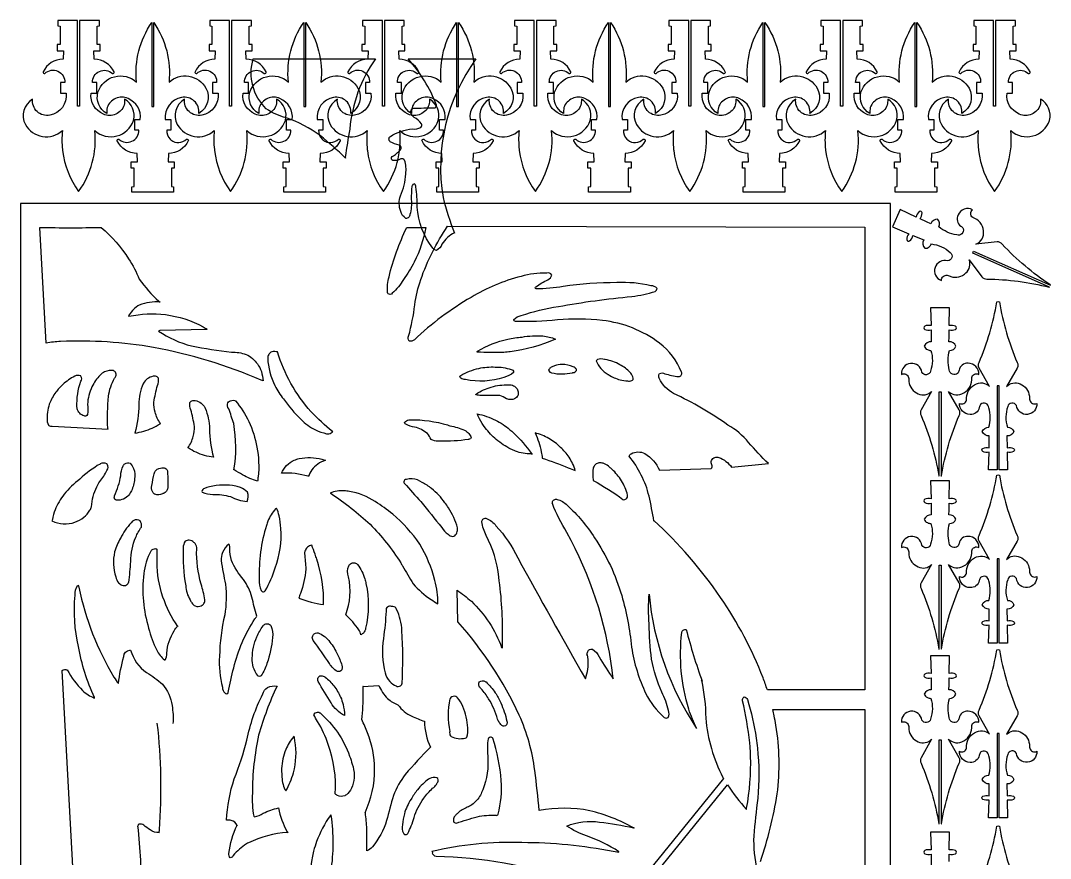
# Model space of a CAD drawing. Header units: millimetres. Extents: x -500 to 494, y -1000 to 962.
# Drawn here: x -500 to 494, y 153 to 962 of the extents above; entities that cross this region are included whole.
import ezdxf

# ---------------------------------------------------------------- set-up
doc = ezdxf.new("R2010")
doc.units = ezdxf.units.MM
doc.layers.add('Image', color=70, linetype='Continuous')

msp = doc.modelspace()

# ---------------------------------------------------------------- linework, layer by layer
at = {"layer": 'Image'}
for points in [[(-459.47, 836.12, 0.125752), (-443.98, 796.5, 0.183089), (-428.28, 855.31, 0.543378), (-391, 865.21, 0.342025), (-399.58, 885.64, -0.070962), (-400.03, 879.92, -0.442806), (-420.09, 871.26, -0.342044), (-431.9, 891.46), (-426.55, 891.46), (-426.55, 901.66), (-430.54, 901.66, -0.668348), (-411.37, 910.5, 0.693962), (-409.69, 912.08, 0.285476), (-428.92, 924.23), (-429.26, 932.26), (-423.21, 932.26), (-423.21, 938.37), (-426.02, 938.37), (-426.02, 955.98), (-423.86, 956.46), (-423.86, 961.5), (-443, 961.5), (-443, 879.02), (-445, 879.02), (-445, 961.5), (-464.1, 961.5), (-464.1, 956.46), (-461.94, 955.98), (-461.94, 938.37), (-464.75, 938.37), (-464.75, 932.26), (-458.7, 932.26), (-459.04, 924.23, 0.285657), (-478.27, 912.08, 0.693962), (-476.58, 910.5, -0.690194), (-457.42, 901.66), (-461.4, 901.66), (-461.4, 891.46), (-456.05, 891.46, -0.402273), (-471.83, 870.21, -0.514022), (-488.37, 885.64, 0.411255), (-495.37, 861.11, 0.476881), (-459.68, 855.31, 0.053172), (-459.59, 837.09)], [(-354.83, 846.31, 0.382105), (-339.79, 847, -0.693962), (-338.1, 845.42, -0.285657), (-357.34, 833.28), (-357.68, 825.25), (-351.63, 825.25), (-351.63, 819.13), (-354.44, 819.13), (-354.44, 801.52), (-352.28, 801.05), (-352.28, 796), (-392.52, 796), (-392.52, 801.05), (-390.36, 801.52), (-390.36, 819.13), (-393.17, 819.13), (-393.17, 825.25), (-387.11, 825.25), (-387.45, 833.28, -0.285476), (-406.69, 845.42, -0.693962), (-405, 847, 0.668348), (-385.84, 855.85), (-389.82, 855.85), (-389.82, 866.04), (-384.47, 866.04, 0.342044), (-396.29, 886.25, 0.442806), (-416.34, 877.59, 0.070962), (-416.79, 871.86, -0.342025), (-425.37, 892.29, -0.543378), (-388.1, 902.2, -0.177955), (-373.38, 959.61), (-373.38, 878.49), (-371.37, 878.49), (-371.37, 959.54, -0.17769), (-356.7, 902.2, -0.476881), (-321, 896.39, -0.411255), (-328, 871.86, 0.514022), (-344.55, 887.3, 0.402273), (-360.32, 866.04), (-354.97, 866.04), (-354.97, 855.85), (-358.95, 855.85, 0.217338), (-355.67, 847.07)], [(-312.78, 836.12, 0.125752), (-297.28, 796.5, 0.183089), (-281.58, 855.31, 0.543378), (-244.31, 865.21, 0.342025), (-252.89, 885.64, -0.070962), (-253.34, 879.92, -0.442806), (-273.39, 871.26, -0.342044), (-285.21, 891.46), (-279.86, 891.46), (-279.86, 901.66), (-283.84, 901.66, -0.668348), (-264.68, 910.5, 0.693962), (-262.99, 912.08, 0.285476), (-282.23, 924.23), (-282.57, 932.26), (-276.51, 932.26), (-276.51, 938.37), (-279.32, 938.37), (-279.32, 955.98), (-277.16, 956.46), (-277.16, 961.5), (-296.3, 961.5), (-296.3, 879.02), (-298.31, 879.02), (-298.31, 961.5), (-317.4, 961.5), (-317.4, 956.46), (-315.24, 955.98), (-315.24, 938.37), (-318.05, 938.37), (-318.05, 932.26), (-312, 932.26), (-312.34, 924.23, 0.285657), (-331.57, 912.08, 0.693962), (-329.89, 910.5, -0.690194), (-310.73, 901.66), (-314.71, 901.66), (-314.71, 891.46), (-309.36, 891.46, -0.402273), (-325.13, 870.21, -0.514022), (-341.68, 885.64, 0.411255), (-348.68, 861.11, 0.476881), (-312.98, 855.31, 0.053172), (-312.89, 837.09)], [(-208.13, 846.31, 0.382105), (-193.1, 847, -0.693962), (-191.41, 845.42, -0.285657), (-210.64, 833.28), (-210.98, 825.25), (-204.93, 825.25), (-204.93, 819.13), (-207.74, 819.13), (-207.74, 801.52), (-205.58, 801.05), (-205.58, 796), (-245.82, 796), (-245.82, 801.05), (-243.66, 801.52), (-243.66, 819.13), (-246.47, 819.13), (-246.47, 825.25), (-240.42, 825.25), (-240.76, 833.28, -0.285476), (-259.99, 845.42, -0.693962), (-258.31, 847, 0.668348), (-239.14, 855.85), (-243.13, 855.85), (-243.13, 866.04), (-237.78, 866.04, 0.342044), (-249.59, 886.25, 0.442806), (-269.65, 877.59, 0.070962), (-270.1, 871.86, -0.342025), (-278.68, 892.29, -0.543378), (-241.4, 902.2, -0.177955), (-226.68, 959.61), (-226.68, 878.49), (-224.67, 878.49), (-224.67, 959.54, -0.17769), (-210, 902.2, -0.476881), (-174.31, 896.39, -0.411255), (-181.31, 871.86, 0.514022), (-197.85, 887.3, 0.402273), (-213.63, 866.04), (-208.28, 866.04), (-208.28, 855.85), (-212.26, 855.85, 0.217338), (-208.98, 847.07)], [(-165.19, 836.12, 0.125752), (-149.69, 796.5, 0.183089), (-133.99, 855.31, 0.543378), (-96.71, 865.21, 0.342025), (-105.3, 885.64, -0.070962), (-105.75, 879.92, -0.442806), (-125.8, 871.26, -0.342044), (-137.61, 891.46), (-132.27, 891.46), (-132.27, 901.66), (-136.25, 901.66, -0.668348), (-117.09, 910.5, 0.693962), (-115.4, 912.08, 0.285476), (-134.63, 924.23), (-134.97, 932.26), (-128.92, 932.26), (-128.92, 938.37), (-131.73, 938.37), (-131.73, 955.98), (-129.57, 956.46), (-129.57, 961.5), (-148.71, 961.5), (-148.71, 879.02), (-150.72, 879.02), (-150.72, 961.5), (-169.81, 961.5), (-169.81, 956.46), (-167.65, 955.98), (-167.65, 938.37), (-170.46, 938.37), (-170.46, 932.26), (-164.41, 932.26), (-164.75, 924.23, 0.285657), (-183.98, 912.08, 0.693962), (-182.29, 910.5, -0.690194), (-163.13, 901.66), (-167.12, 901.66), (-167.12, 891.46), (-161.77, 891.46, -0.402273), (-177.54, 870.21, -0.514022), (-194.09, 885.64, 0.411255), (-201.09, 861.11, 0.476881), (-165.39, 855.31, 0.053172), (-165.3, 837.09)], [(-60.54, 846.31, 0.382105), (-45.5, 847, -0.693962), (-43.82, 845.42, -0.285657), (-63.05, 833.28), (-63.39, 825.25), (-57.34, 825.25), (-57.34, 819.13), (-60.15, 819.13), (-60.15, 801.52), (-57.99, 801.05), (-57.99, 796), (-98.23, 796), (-98.23, 801.05), (-96.07, 801.52), (-96.07, 819.13), (-98.88, 819.13), (-98.88, 825.25), (-92.83, 825.25), (-93.17, 833.28, -0.285476), (-112.4, 845.42, -0.693962), (-110.71, 847, 0.668348), (-91.55, 855.85), (-95.53, 855.85), (-95.53, 866.04), (-90.18, 866.04, 0.342044), (-102, 886.25, 0.442806), (-122.05, 877.59, 0.070962), (-122.5, 871.86, -0.342025), (-131.09, 892.29, -0.543378), (-93.81, 902.2, -0.177955), (-79.09, 959.61), (-79.09, 878.49), (-77.08, 878.49), (-77.08, 959.54, -0.17769), (-62.41, 902.2, -0.476881), (-26.71, 896.39, -0.411255), (-33.71, 871.86, 0.514022), (-50.26, 887.3, 0.402273), (-66.03, 866.04), (-60.68, 866.04), (-60.68, 855.85), (-64.67, 855.85, 0.217338), (-61.38, 847.07)], [(-18.49, 836.12, 0.125752), (-3, 796.5, 0.183089), (12.7, 855.31, 0.543378), (49.98, 865.21, 0.342025), (41.4, 885.64, -0.070962), (40.95, 879.92, -0.442806), (20.9, 871.26, -0.342044), (9.08, 891.46), (14.43, 891.46), (14.43, 901.66), (10.45, 901.66, -0.668348), (29.61, 910.5, 0.693962), (31.3, 912.08, 0.285476), (12.06, 924.23), (11.72, 932.26), (17.77, 932.26), (17.77, 938.37), (14.96, 938.37), (14.96, 955.98), (17.12, 956.46), (17.12, 961.5), (-2.01, 961.5), (-2.01, 879.02), (-4.02, 879.02), (-4.02, 961.5), (-23.12, 961.5), (-23.12, 956.46), (-20.96, 955.98), (-20.96, 938.37), (-23.77, 938.37), (-23.77, 932.26), (-17.71, 932.26), (-18.05, 924.23, 0.285657), (-37.29, 912.08, 0.693962), (-35.6, 910.5, -0.690194), (-16.44, 901.66), (-20.42, 901.66), (-20.42, 891.46), (-15.07, 891.46, -0.402273), (-30.85, 870.21, -0.514022), (-47.39, 885.64, 0.411255), (-54.39, 861.11, 0.476881), (-18.7, 855.31, 0.053172), (-18.61, 837.09)], [(86.15, 846.31, 0.382105), (101.19, 847, -0.693962), (102.88, 845.42, -0.285657), (83.64, 833.28), (83.3, 825.25), (89.36, 825.25), (89.36, 819.13), (86.55, 819.13), (86.55, 801.52), (88.71, 801.05), (88.71, 796), (48.47, 796), (48.47, 801.05), (50.63, 801.52), (50.63, 819.13), (47.82, 819.13), (47.82, 825.25), (53.87, 825.25), (53.53, 833.28, -0.285476), (34.29, 845.42, -0.693962), (35.98, 847, 0.668348), (55.14, 855.85), (51.16, 855.85), (51.16, 866.04), (56.51, 866.04, 0.342044), (44.69, 886.25, 0.442806), (24.64, 877.59, 0.070962), (24.19, 871.86, -0.342025), (15.61, 892.29, -0.543378), (52.88, 902.2, -0.177955), (67.6, 959.61), (67.6, 878.49), (69.61, 878.49), (69.61, 959.54, -0.17769), (84.29, 902.2, -0.476881), (119.98, 896.39, -0.411255), (112.98, 871.86, 0.514022), (96.44, 887.3, 0.402273), (80.66, 866.04), (86.01, 866.04), (86.01, 855.85), (82.03, 855.85, 0.217338), (85.31, 847.07)], [(130.6, 836.12, 0.125752), (146.09, 796.5, 0.183089), (161.79, 855.31, 0.543378), (199.07, 865.21, 0.342025), (190.49, 885.64, -0.070962), (190.04, 879.92, -0.442806), (169.98, 871.26, -0.342044), (158.17, 891.46), (163.52, 891.46), (163.52, 901.66), (159.53, 901.66, -0.668348), (178.69, 910.5, 0.693962), (180.38, 912.08, 0.285476), (161.15, 924.23), (160.81, 932.26), (166.86, 932.26), (166.86, 938.37), (164.05, 938.37), (164.05, 955.98), (166.21, 956.46), (166.21, 961.5), (147.07, 961.5), (147.07, 879.02), (145.06, 879.02), (145.06, 961.5), (125.97, 961.5), (125.97, 956.46), (128.13, 955.98), (128.13, 938.37), (125.32, 938.37), (125.32, 932.26), (131.37, 932.26), (131.03, 924.23, 0.285657), (111.8, 912.08, 0.693962), (113.49, 910.5, -0.690194), (132.65, 901.66), (128.67, 901.66), (128.67, 891.46), (134.01, 891.46, -0.402273), (118.24, 870.21, -0.514022), (101.7, 885.64, 0.411255), (94.69, 861.11, 0.476881), (130.39, 855.31, 0.053172), (130.48, 837.09)], [(235.24, 846.31, 0.382105), (250.28, 847, -0.693962), (251.96, 845.42, -0.285657), (232.73, 833.28), (232.39, 825.25), (238.44, 825.25), (238.44, 819.13), (235.63, 819.13), (235.63, 801.52), (237.79, 801.05), (237.79, 796), (197.55, 796), (197.55, 801.05), (199.71, 801.52), (199.71, 819.13), (196.9, 819.13), (196.9, 825.25), (202.95, 825.25), (202.61, 833.28, -0.285476), (183.38, 845.42, -0.693962), (185.07, 847, 0.668348), (204.23, 855.85), (200.25, 855.85), (200.25, 866.04), (205.6, 866.04, 0.342044), (193.78, 886.25, 0.442806), (173.73, 877.59, 0.070962), (173.28, 871.86, -0.342025), (164.7, 892.29, -0.543378), (201.97, 902.2, -0.177955), (216.69, 959.61), (216.69, 878.49), (218.7, 878.49), (218.7, 959.54, -0.17769), (233.37, 902.2, -0.476881), (269.07, 896.39, -0.411255), (262.07, 871.86, 0.514022), (245.52, 887.3, 0.402273), (229.75, 866.04), (235.1, 866.04), (235.1, 855.85), (231.11, 855.85, 0.217338), (234.4, 847.07)], [(277.29, 836.12, 0.125752), (292.79, 796.5, 0.183089), (308.49, 855.31, 0.543378), (345.76, 865.21, 0.342025), (337.18, 885.64, -0.070962), (336.73, 879.92, -0.442806), (316.68, 871.26, -0.342044), (304.86, 891.46), (310.21, 891.46), (310.21, 901.66), (306.23, 901.66, -0.668348), (325.39, 910.5, 0.693962), (327.08, 912.08, 0.285476), (307.84, 924.23), (307.5, 932.26), (313.56, 932.26), (313.56, 938.37), (310.74, 938.37), (310.74, 955.98), (312.91, 956.46), (312.91, 961.5), (293.77, 961.5), (293.77, 879.02), (291.76, 879.02), (291.76, 961.5), (272.67, 961.5), (272.67, 956.46), (274.83, 955.98), (274.83, 938.37), (272.02, 938.37), (272.02, 932.26), (278.07, 932.26), (277.73, 924.23, 0.285657), (258.49, 912.08, 0.693962), (260.18, 910.5, -0.690194), (279.34, 901.66), (275.36, 901.66), (275.36, 891.46), (280.71, 891.46, -0.402273), (264.94, 870.21, -0.514022), (248.39, 885.64, 0.411255), (241.39, 861.11, 0.476881), (277.08, 855.31, 0.053172), (277.18, 837.09)], [(381.93, 846.31, 0.382105), (396.97, 847, -0.693962), (398.66, 845.42, -0.285657), (379.43, 833.28), (379.09, 825.25), (385.14, 825.25), (385.14, 819.13), (382.33, 819.13), (382.33, 801.52), (384.49, 801.05), (384.49, 796), (344.25, 796), (344.25, 801.05), (346.41, 801.52), (346.41, 819.13), (343.6, 819.13), (343.6, 825.25), (349.65, 825.25), (349.31, 833.28, -0.285476), (330.08, 845.42, -0.693962), (331.76, 847, 0.668348), (350.93, 855.85), (346.94, 855.85), (346.94, 866.04), (352.29, 866.04, 0.342044), (340.48, 886.25, 0.442806), (320.42, 877.59, 0.070962), (319.97, 871.86, -0.342025), (311.39, 892.29, -0.543378), (348.67, 902.2, -0.177955), (363.38, 959.61), (363.38, 878.49), (365.39, 878.49), (365.39, 959.54, -0.17769), (380.07, 902.2, -0.476881), (415.76, 896.39, -0.411255), (408.76, 871.86, 0.514022), (392.22, 887.3, 0.402273), (376.44, 866.04), (381.79, 866.04), (381.79, 855.85), (377.81, 855.85, 0.217338), (381.09, 847.07)], [(424.88, 836.12, 0.125752), (440.38, 796.5, 0.183089), (456.08, 855.31, 0.543378), (493.36, 865.21, 0.342025), (484.77, 885.64, -0.070962), (484.32, 879.92, -0.442806), (464.27, 871.26, -0.342044), (452.45, 891.46), (457.8, 891.46), (457.8, 901.66), (453.82, 901.66, -0.668348), (472.98, 910.5, 0.693962), (474.67, 912.08, 0.285476), (455.44, 924.23), (455.1, 932.26), (461.15, 932.26), (461.15, 938.37), (458.34, 938.37), (458.34, 955.98), (460.5, 956.46), (460.5, 961.5), (441.36, 961.5), (441.36, 879.02), (439.35, 879.02), (439.35, 961.5), (420.26, 961.5), (420.26, 956.46), (422.42, 955.98), (422.42, 938.37), (419.61, 938.37), (419.61, 932.26), (425.66, 932.26), (425.32, 924.23, 0.285657), (406.09, 912.08, 0.693962), (407.77, 910.5, -0.690194), (426.94, 901.66), (422.95, 901.66), (422.95, 891.46), (428.3, 891.46, -0.402273), (412.53, 870.21, -0.514022), (395.98, 885.64, 0.411255), (388.98, 861.11, 0.476881), (424.68, 855.31, 0.053172), (424.77, 837.09)], [(-157.36, 924.48, 0.133316), (-182.16, 856.86, 0.01199), (-186.51, 829.81), (-186.27, 828.83, 0.019974), (-210.75, 850.49, 0.07324), (-243.53, 867.77, -0.098072), (-262.77, 876.45, -0.282426), (-275.38, 924.48, -0.001877), (-275.38, 924.48), (-275.38, 924.48), (-157.36, 924.48)], [(-125.89, 924.48), (-60.32, 924.48), (-60.32, 924.48, 0.201836), (-92.08, 790.75, 0.030646), (-81.11, 756.27), (-80.99, 756.76, 0.133593), (-93.34, 745.73, -0.227605), (-98.45, 739.73, -0.235639), (-102.14, 742, -0.146098), (-117.09, 781.5, 0.039596), (-118.46, 800.95, 0.204512), (-119.57, 804.1, 0.290044), (-122.11, 801.59, 0.033557), (-122.85, 788.83, -0.103682), (-124.19, 774.32, -0.436056), (-128.09, 770.61, -0.173508), (-132.98, 777.31, -0.168357), (-133.32, 792.45, 0.093737), (-128.11, 813.46, 0.109795), (-129.21, 826.85, 0.333025), (-132.87, 827.93, -0.158492), (-140.51, 826.39, -0.629442), (-141.19, 830.19, 0.056977), (-133.17, 836.71, 0.546488), (-134.53, 841.37, -0.110536), (-143.04, 844.62, -0.551195), (-142.95, 849.65, -0.116804), (-121.73, 856.93, 0.137753), (-113.52, 858.32, 0.296358), (-112.98, 862.02, 0.135875), (-119.97, 868.08, -0.176945), (-123.26, 872.03, -0.361856), (-120.58, 877.05, -0.005126), (-100.88, 877.17, 0.387613), (-98.35, 879.9, 0.090652), (-125.89, 924.48, 0.347498)], [(419.24, 737.06), (420.05, 738.9), (494.28, 706.15, 0.210658), (494.16, 706.46, -0.059291), (447.77, 745.65, 0.248044), (442.79, 747.9), (422.42, 745.71, 0.35116), (429.66, 758.47, 0.304334), (419.31, 771.44, -0.502435), (419.18, 778.99, 0.435338), (405.26, 773.93, 0.382908), (407.82, 763.14, -0.133888), (410.1, 760.69, -0.600156), (403.8, 754.65, -0.13246), (386.61, 762.43, 0.331722), (385.39, 769.82, 0.340003), (378.81, 765.29), (374.63, 767.24), (368.43, 770.12, 0.183169), (370.37, 775.87, 0.599927), (367.61, 777.17, 0.176895), (364.62, 771.9), (349.08, 779.12), (341.7, 762.38), (357.5, 755.78, 0.180821), (355.62, 750.1, 0.599927), (358.38, 748.8, 0.179213), (361.39, 754.16), (371.95, 749.75, 0.340003), (373.04, 741.83, 0.259714), (377.22, 743.27, 0.122481), (379.33, 745.91, -0.166429), (397.52, 737.61, -0.704438), (395.09, 729.56, 0.969952), (389.04, 710.7, -0.483016), (394.72, 715.69, -0.02743), (398.3, 714.46, 0.277564), (412.69, 717.89, 0.318641), (415.81, 730.74), (427.93, 714.21, 0.248044), (432.95, 712.05, -0.059291), (493.16, 704.2, 0.209547), (493.47, 704.31)], [(-267.62, 614.4, 0.055717), (-371.54, 645.98, 0.055341), (-461.43, 651.72, 0.026801), (-475.27, 650.26), (-475.27, 650.26), (-481.27, 761.77, 0.00537), (-422.26, 761.77, -0.076036), (-395.73, 731.67, -0.043519), (-385.37, 711.98, 0.058358), (-366.45, 690.66), (-365.38, 689.7), (-365.38, 689.7, 0.123532), (-385.36, 686.95, 0.129402), (-395.21, 677.36), (-395.71, 676.5), (-395.36, 676.17, -0.079016), (-360.15, 677.68, -0.096506), (-323.77, 665.85, -0.01126), (-319.97, 663.62), (-320.31, 663.46), (-365.55, 662.32), (-366.77, 661.67, 0.079667), (-335.08, 647.47, 0.018908), (-296.37, 641.61, -0.074719), (-282.27, 639.36, -0.12345), (-271.29, 630.13, -0.073484), (-267.54, 622.93, -0.039185), (-265.89, 613.75)], [(-127.21, 761.77), (-108.85, 761.77, -0.075872), (-119.92, 728.5, -0.041566), (-130.42, 711.61, -0.075309), (-141.11, 698.36, -0.255625), (-143.18, 697.12, -0.222992), (-145.14, 697.91, -0.127345), (-145.67, 698.9, -0.083037), (-144.3, 714.28, -0.051176)], [(220.99, 315.5, 0.013454), (216.82, 327.2, 0.057409), (175.81, 404.83, 0.057382), (111.47, 478.92), (111.44, 478.48, 0.015544), (106.76, 502.56, 0.110962), (87.52, 541.07, -0.140829), (89.48, 543.48, -0.259017), (102.72, 543.52, -0.151987), (116.86, 527.55), (166.86, 529.16), (166.86, 529.16, 0.274241), (167.53, 532.67, -0.251367), (167.16, 537.02, -0.421974), (174.29, 539.76, -0.147235), (186.47, 530.55), (222.02, 534, -0.025547), (202.9, 554.29), (202.9, 554.29, 0.097854), (182.89, 571.08, 0.046276), (130.54, 601.53, -0.162621), (116.65, 616.23, -0.260026), (116.76, 620.88, -0.247713), (121.99, 620.67, 0.029133), (135.27, 617.84, 0.589464), (138.01, 622.2, 0.138993), (116.79, 650.22, 0.135207), (61.69, 672.05, 0.045259), (18.27, 672.61, -0.034218), (-22.26, 671.22, -0.45076), (-23.66, 673.07, -0.179103), (-16.58, 676.73, -0.052789), (19.19, 685.45, -0.023636), (90.27, 695.23, 0.042971), (112.74, 700.17, 0.28009), (114.54, 703.08, 0.217231), (108.63, 705.61, 0.070366), (75.72, 708.58, 0.034113), (23.91, 704.92, -0.04928), (-2.27, 702.69, -0.799018), (-2.45, 704.57, -0.05282), (9.19, 711.43, 0.204945), (12.84, 715.94, 0.366257), (8.02, 717.78, 0.079834), (-16.85, 714.62, 0.074336), (-65, 694.34, 0.05827), (-119.79, 653.43, -0.271272), (-124.92, 652.22, -0.304418), (-125.32, 657.07, 0.034658), (-119.38, 687.12, -0.050055), (-113.67, 711.48, -0.062862), (-87.87, 763.01), (315.07, 761.99), (315.07, 315.5)], [(444.82, 609.08), (442.81, 609.08), (442.81, 527.85), (434.66, 527.85), (435, 544.98, -0.176895), (428.97, 545.59, -0.599927), (429.04, 548.64, -0.183169), (435.08, 549.19), (435.31, 560.63, -0.340003), (428.51, 564.82, -0.331722), (434.78, 568.93, 0.13246), (434.96, 587.79, 0.600156), (426.89, 591.11, 0.133888), (425.57, 588.04, -0.382908), (416.73, 581.34, -0.435338), (406.48, 592.03, 0.502435), (413.34, 595.21, -0.304334), (421.03, 609.9, -0.35116), (435.63, 608.43), (425.4, 626.19, -0.248044), (425.45, 631.65, 0.059291), (442.57, 689.91, -0.319458), (445.05, 689.91, 0.059291), (462.17, 631.65, -0.248044), (462.22, 626.19), (451.99, 608.43, -0.318641), (465, 610.77, -0.277564), (473.95, 598.98, 0.02743), (474.27, 595.21, 0.483016), (481.13, 592.03, -0.969952), (461.43, 589.95, 0.704438), (453.09, 588.92, 0.166429), (452.83, 568.93, -0.331722), (459.11, 564.82, -0.340003), (452.31, 560.63), (452.53, 549.19, -0.179213), (458.65, 548.6, -0.599927), (458.58, 545.54, -0.180821), (452.62, 544.98), (452.96, 527.85), (444.82, 527.85)], [(386.81, 603.07), (388.82, 603.07), (388.82, 521.93, 0.210658), (389.06, 522.16, -0.059291), (406.18, 580.42, 0.248044), (406.23, 585.89), (396, 603.65, 0.35116), (410.6, 602.18, 0.304334), (418.28, 616.87, -0.502435), (425.14, 620.05, 0.435338), (414.9, 630.74, 0.382908), (406.05, 624.04, -0.133888), (404.73, 620.97, -0.600156), (396.66, 624.29, -0.13246), (396.84, 643.15, 0.331722), (403.12, 647.26, 0.340003), (396.32, 651.45), (396.41, 656.06), (396.54, 662.89, 0.183169), (402.59, 663.44, 0.599927), (402.66, 666.49, 0.176895), (396.63, 667.1), (396.97, 684.23), (378.67, 684.23), (379.01, 667.1, 0.180821), (373.05, 666.54, 0.599927), (372.98, 663.48, 0.179213), (379.09, 662.89), (379.32, 651.45, 0.340003), (372.52, 647.26, 0.259714), (375.52, 644.02, 0.122481), (378.79, 643.15, -0.166429), (378.54, 623.16, -0.704438), (370.2, 622.13, 0.969952), (350.49, 620.05, -0.483016), (357.35, 616.87, -0.02743), (357.68, 613.1, 0.277564), (366.63, 601.31, 0.318641), (379.64, 603.65), (369.41, 585.89, 0.248044), (369.46, 580.42, -0.059291), (386.58, 522.16, 0.209547), (386.81, 521.93)], [(-58.89, 642.56, -0.076333), (-29.61, 653.96, -0.033132), (-15.83, 656.07, -0.056179), (4.34, 657.21, -0.066282), (16.36, 654.08, -0.075207), (-27.2, 641.89, -0.010143), (-33.36, 641.25, -0.021054), (-59.02, 641.52, -0.176858)], [(-198.86, 564.89, -0.032546), (-219.65, 584.06, -0.054762), (-239.04, 611.33, -0.05556), (-251.8, 641.64, 0.083571), (-257.42, 641.92, 0.143201), (-260.45, 639.09, 0.130901), (-261.42, 635.7, 0.102577), (-254.42, 609.16, 0.05446), (-246.16, 596.33, 0.045285), (-229.51, 576.69, 0.091046), (-215.21, 566.44, 0.055208), (-204.57, 562.81, 0.200459), (-200.2, 563.67, 0.106392), (-198.64, 565.27)], [(-75.72, 616.98, -0.315086), (-75.34, 618.69, -0.075027), (-74.92, 618.97, -0.081757), (-57.58, 625.85, -0.067663), (-41.84, 627.1, -0.09368), (-26.44, 624.71, -0.188981), (-24.69, 624.01, -0.223288), (-23.96, 622.21, -0.035117), (-23.99, 621.9, -0.101265), (-33.44, 617.08, -0.132419), (-70.52, 615.09, -0.140039), (-74.84, 616.34, -0.034817)], [(9.84, 624.1, 0.150966), (11.08, 622.29, 0.111543), (12.7, 621.52, 0.110861), (32.86, 621.66, 0.002802), (33.36, 621.78, 0.13161), (35.45, 622.45, 0.120488), (36.73, 623.79, 0.021199), (36.88, 624.08, 0.136733), (35.34, 626.35, 0.097574), (33.47, 627.39, 0.11168), (22.81, 629.55, 0.074689), (15.63, 628.31, 0.103346), (12.31, 626.9, 0.095366), (10.12, 624.68, 0.086048)], [(55.64, 633.26, 0.08651), (60.28, 625.65, 0.083046), (67.35, 619.92, 0.004448), (67.79, 619.68, 0.081217), (78.77, 614.84, 0.048609), (86.05, 613.7, 0.187327), (90, 614.01, 0.097049), (91.57, 615.19, 0.132238), (89.89, 620.24, 0.047074), (88.63, 621.81, 0.072269), (78.63, 629.38, 0.082375), (64.54, 634.32, 0.003758), (63.85, 634.43, 0.14817), (56.91, 634.36, 0.127873)], [(-415.82, 568.12, -0.034011), (-415.16, 599.13, -0.094734), (-409.2, 616.46, 0.179719), (-407.84, 619.25, 0.217963), (-409.1, 622.8, 0.073374), (-410.24, 623.67, 0.143935), (-418.86, 622.45, 0.091843), (-423.21, 619.43, 0.076809), (-431.07, 608.01, 0.101017), (-435.38, 591.15), (-435.39, 591.01, -0.070621), (-435.51, 581.33, -0.244468), (-437.06, 579.86, -0.166671), (-438.65, 579.94, -0.123968), (-442.96, 582.63, -0.131245), (-445.38, 586.92, -0.041245), (-445.63, 588.43, -0.091465), (-441.83, 613.42, 0.346623), (-441.72, 618.29, 0.022957), (-441.96, 618.58, 0.216292), (-447.69, 618.34, 0.067967), (-459.19, 610.23, 0.042437), (-464.9, 603.95, 0.083969), (-471.57, 593.12, 0.109609), (-474.22, 577.45, 0.202303), (-473.07, 571.13, 0.016147), (-472.75, 570.67, 0.190384), (-469.55, 570.08), (-469.55, 570.08), (-415.47, 567.3, -0.037992)], [(-365.01, 572.53, -0.085713), (-370.17, 583.61, -0.06928), (-371.39, 593.21, -0.016663), (-367.85, 609.3, 0.14797), (-366.98, 616.35, 0.183568), (-369.74, 618.22, 0.115727), (-371.98, 618.23, 0.112138), (-377.79, 615.58, 0.103001), (-381.38, 611.48, 0.012204), (-381.68, 610.92, 0.096163), (-385.85, 590.85, -0.063277), (-389.65, 563.42), (-389.77, 563.42, 0.076076), (-372.83, 568.23, 0.038252), (-365.26, 572.41)], [(-59.85, 600.15, -0.29159), (-60.34, 600.38, -0.413943), (-60.18, 601.02), (-60.14, 601.04, -0.075072), (-45.57, 607.81, -0.076539), (-28.91, 610.01, -0.14052), (-24.04, 609.08, -0.108418), (-21.24, 606.83, -0.130517), (-19.61, 603.19, -0.125186), (-19.94, 599.44, -0.13135), (-23.12, 596.59, -0.217939), (-30.43, 596.32, -0.01151), (-30.79, 596.48, 0.109815), (-37.44, 599.61, -0.015921), (-55.67, 599.77, -0.045323)], [(-338.45, 549.1, 0.085713), (-333.3, 560.19, 0.06928), (-332.08, 569.79, 0.016663), (-335.62, 585.87, -0.14797), (-336.49, 592.93, -0.183568), (-333.72, 594.8, -0.115727), (-331.48, 594.8, -0.112138), (-325.68, 592.16, -0.103001), (-322.09, 588.05, -0.012204), (-321.79, 587.49, -0.096163), (-317.62, 567.42, 0.063277), (-313.82, 540), (-313.7, 540, -0.076076), (-330.64, 544.81, -0.038252), (-338.21, 548.98)], [(-292.49, 594.39, -0.062981), (-279.77, 574.64, -0.072456), (-271.97, 549.74, -0.081502), (-270.7, 521.04, -0.024114), (-271.26, 517.11), (-271.26, 517.11, -0.066353), (-285.69, 523.04, -0.005462), (-293.8, 527.86), (-294.03, 527.95, 0.085705), (-294.24, 572.53, 0.015323), (-299.08, 586.79, -0.221704), (-299.93, 592.65, -0.192802), (-296.06, 594.94, -0.11153), (-293.31, 594.75, -0.062992)], [(-6.81, 543.22, -0.092089), (-22.22, 546, -0.029316), (-26.7, 548, -0.061215), (-40.72, 557.09, -0.059866), (-51.44, 568.48, -0.040853), (-56.89, 577.28, -0.002689), (-59.26, 581.94, -0.065161), (-41.55, 575.88, -0.060803), (-27.48, 566.66, -0.01563), (-23.93, 563.45, -0.047951), (-6.78, 543.6), (-6.19, 542.76, 0.114898)], [(-129.25, 573.61, -0.162794), (-125.24, 576.1, -0.05448), (-123.57, 576.31, -0.075416), (-87.78, 571.21, -0.005184), (-85.42, 570.48, -0.052945), (-71.45, 566.08, -0.112943), (-67.12, 562.84, -0.098475), (-64.97, 558.99, -0.209606), (-66.75, 557.35, -0.08787), (-67.86, 557.18, -0.044686), (-95.05, 555.63, -0.153216), (-102.11, 556.48, -0.038038), (-103.64, 557.32, 0.026199), (-107.18, 563.01, 0.096105), (-119.54, 569.17, -0.108359), (-127.98, 571.93, -0.219694), (-129.09, 572.82, -0.131427)], [(-3.3, 563.56, -0.063047), (2.69, 545.33, -0.020829), (3.63, 539.11, -0.023224), (28.8, 529.9, 0.005713), (35.52, 527.21, 0.077096), (29.53, 540.12, 0.064799), (21.26, 549.56, 0.068733), (9.94, 558.22, 0.06602)], [(-248, 524.67, -0.094856), (-243.12, 532.01, -0.090738), (-235.73, 537.18, -0.0488), (-230.94, 538.83, -0.113625), (-209.13, 538.1, -0.001991), (-205.6, 537.11, 0.079824), (-213.11, 533.4, 0.078237), (-218.68, 527.97, 0.078216), (-222.14, 521.44), (-222.27, 521.67, 0.08176), (-248, 524.67, 0.512797)], [(-431.42, 492.34, -0.104579), (-426.43, 511.58, -0.029239), (-423.56, 516.59, 0.056725), (-416.61, 527.4, 0.320545), (-416.36, 533.26, 0.025445), (-416.68, 533.69, 0.22083), (-423.03, 533.67, 0.011532), (-423.33, 533.51, 0.052656), (-442.81, 519.02, 0.057589), (-457.91, 504.27, 0.080105), (-466.69, 489.24, 0.045212), (-469.33, 479.98, -0.03416), (-469.72, 478.65, 0.198459), (-447.58, 477.35, 0.08873), (-439.05, 482.09, 0.087041), (-433.15, 488.88, 0.038496)], [(-407.84, 498.61, -0.147086), (-409.18, 499.89, -0.256826), (-409.21, 502.78, 0.058639), (-403.24, 522.22, -0.10443), (-401.08, 531.61, -0.148327), (-399.37, 533.83, -0.263733), (-394.18, 534.33, -0.08849), (-390.83, 529.07, -0.150176), (-389.87, 519.1, -0.100466), (-393.02, 507.68, -0.017777), (-394.06, 505.78, -0.106842), (-397.68, 501.47, -0.118688), (-403.81, 498.72, -0.055275), (-407.05, 498.48, -0.055025)], [(-358.04, 525.77, -0.004558), (-357.91, 510.3, -0.129356), (-359.29, 507.2, -0.12195), (-362.09, 505.09, -0.031415), (-362.98, 504.78, -0.211837), (-370.43, 504.29, -0.011146), (-370.8, 504.44, -0.097883), (-372.74, 506.92, -0.196478), (-373.22, 512.74, -0.014716), (-371.07, 524.18, -0.124402), (-369.4, 527.28, -0.11752), (-366.39, 529.29, -0.087293), (-363.61, 529.8, -0.167947), (-360.52, 529.44, -0.12362), (-358.86, 528.08, -0.139572), (-358.06, 525.99)], [(52.86, 517.6, -0.032919), (81.61, 499.41), (82.15, 499.02, 0.159109), (84.58, 499.8, 0.147296), (85.9, 501.51, 0.135903), (86.08, 503.39, 0.076953), (80.16, 517.39, 0.068558), (71.08, 528.32, 0.015087), (68.65, 530.43, 0.107933), (63.67, 533.81, 0.075547), (59.36, 534.82, 0.124741), (55.84, 533.62, 0.11505), (53.63, 531.34, 0.063526), (52.95, 529.8, 0.075475), (52.67, 518.07, 0.297475), (52.67, 518.07, 0.305697)], [(-80.75, 464.11, 0.133526), (-78.36, 468.43, 0.093413), (-78.18, 471.8, 0.07785), (-86.94, 491.38, 0.020674), (-90.34, 496.17, 0.073502), (-103.17, 509.79, 0.041131), (-112.27, 515.83, 0.131174), (-121.89, 519.11, 0.070788), (-127.49, 518.7, 0.200908), (-129.31, 517.82, 0.337236), (-129.53, 514.98, 0.004358), (-113.48, 497.18, 0.004378), (-93.21, 472.2, 0.10368), (-87.26, 465.65, 0.027792), (-85.17, 464.3, 0.257608)], [(386.81, 435.98), (388.82, 435.98), (388.82, 354.84, 0.210658), (389.06, 355.08, -0.059291), (406.18, 413.34, 0.248044), (406.23, 418.8), (396, 436.56, 0.35116), (410.6, 435.09, 0.304334), (418.28, 449.79, -0.502435), (425.14, 452.96, 0.435338), (414.9, 463.65, 0.382908), (406.05, 456.96, -0.133888), (404.73, 453.88, -0.600156), (396.66, 457.2, -0.13246), (396.84, 476.07, 0.331722), (403.12, 480.17, 0.340003), (396.32, 484.36), (396.41, 488.98), (396.54, 495.81, 0.183169), (402.59, 496.35, 0.599927), (402.66, 499.41, 0.176895), (396.63, 500.02), (396.97, 517.14), (378.67, 517.14), (379.01, 500.02, 0.180821), (373.05, 499.45, 0.599927), (372.98, 496.4, 0.179213), (379.09, 495.81), (379.32, 484.36, 0.340003), (372.52, 480.17, 0.259714), (375.52, 476.93, 0.122481), (378.79, 476.07, -0.166429), (378.54, 456.07, -0.704438), (370.2, 455.04, 0.969952), (350.49, 452.96, -0.483016), (357.35, 449.79, -0.02743), (357.68, 446.01, 0.277564), (366.63, 434.23, 0.318641), (379.64, 436.56), (369.41, 418.8, 0.248044), (369.46, 413.34, -0.059291), (386.58, 355.08, 0.209547), (386.81, 354.84)], [(444.82, 441.99), (442.81, 441.99), (442.81, 360.76), (434.66, 360.76), (435, 377.89, -0.176895), (428.97, 378.5, -0.599927), (429.04, 381.55, -0.183169), (435.08, 382.1), (435.31, 393.54, -0.340003), (428.51, 397.74, -0.331722), (434.78, 401.84, 0.13246), (434.96, 420.71, 0.600156), (426.89, 424.03, 0.133888), (425.57, 420.95, -0.382908), (416.73, 414.26, -0.435338), (406.48, 424.94, 0.502435), (413.34, 428.12, -0.304334), (421.03, 442.82, -0.35116), (435.63, 441.34), (425.4, 459.11, -0.248044), (425.45, 464.57, 0.059291), (442.57, 522.83, -0.319458), (445.05, 522.83, 0.059291), (462.17, 464.57, -0.248044), (462.22, 459.11), (451.99, 441.34, -0.318641), (465, 443.68, -0.277564), (473.95, 431.9, 0.02743), (474.27, 428.12, 0.483016), (481.13, 424.94, -0.969952), (461.43, 422.86, 0.704438), (453.09, 421.83, 0.166429), (452.83, 401.84, -0.331722), (459.11, 397.74, -0.340003), (452.31, 393.54), (452.53, 382.1, -0.179213), (458.65, 381.51, -0.599927), (458.58, 378.46, -0.180821), (452.62, 377.89), (452.96, 360.76), (444.82, 360.76)], [(-324.59, 506.41, 0.089085), (-314.38, 504.04, -0.090858), (-297.4, 502.01, 0.084657), (-281.32, 497.23, 0.226494), (-280.99, 506.34, 0.104084), (-287.74, 510.89, 0.054786), (-292.06, 512.11, 0.112548), (-317.62, 511.42, 0.011226), (-320.08, 510.73, 0.138978), (-323.32, 509.52, 0.095608), (-324.83, 507.89, 0.256242)], [(-200.08, 504.96, -0.039452), (-162.53, 475.34, -0.05315), (-132.98, 438.12, -0.003826), (-131.19, 435.25, 0.019387), (-120.9, 417.96, 0.078591), (-103.65, 402.77, 0.003033), (-97, 398.5), (-97, 398.5, 0.073265), (-100.17, 421.2, 0.075856), (-114.56, 456.19, 0.069894), (-140.74, 485.05, 0.03602), (-157.69, 497.2, 0.108479), (-182.47, 507.06, 0.020358), (-187.58, 507.69, 0.11087), (-201.06, 505.42, -0.019735)], [(-252.87, 490.87, 0.47631), (-252.87, 490.87, 0.369166), (-252.87, 490.87, 0.150124), (-253.78, 490.24, 0.08724), (-261.21, 478.3, 0.027274), (-262.6, 474.22, 0.086667), (-269.53, 422.38, 0.150828), (-267.66, 411.39, 0.300966), (-265.4, 410.26, 0.218511), (-263.82, 411.19, 0.062526), (-254.13, 433.27, 0.106929), (-248.72, 471.35, 0.034033), (-250.45, 483.62, 0.065945)], [(-383.41, 472.62, 0.188842), (-384.5, 478.52, 0.282312), (-390.81, 479.01, 0.053339), (-391.84, 478.34, 0.066845), (-402.48, 463.85, 0.0079), (-403.45, 462, 0.083684), (-409.18, 448.67, 0.142208), (-408.11, 424.75, 0.147141), (-405.35, 418.94, 0.085316), (-402.13, 416.43, 0.227117), (-397.65, 416.83, 0.161694), (-395.69, 419.05, 0.020127), (-395.57, 419.39, 0.017883), (-393.65, 439.47, -0.102235), (-388.79, 462.81, -0.046094)], [(-332.71, 457.89, 0.186489), (-337.13, 459.97, 0.158201), (-341.2, 458.98, 0.136334), (-343.01, 452.73, 0.053578), (-340.62, 416.07, 0.11287), (-336.42, 402.35, 0.025965), (-334.55, 399.45, 0.168342), (-331.38, 396.57, 0.218616), (-325.6, 396.71, 0.13823), (-323.01, 399, 0.154892), (-322.05, 402.43, 0.0298), (-325.72, 417.55, -0.075115), (-330, 451.5, 0.190015), (-331.39, 456.75, 0.055365)], [(-369.02, 451.43, 0.214296), (-373.19, 450.59, 0.078352), (-374.25, 449.55, 0.091099), (-381.13, 427.69, 0.10202), (-376.37, 374.93, 0.071011), (-368.34, 353.84, 0.135557), (-361.12, 344.62, 0.007966), (-360.53, 344.19), (-360.53, 344.19, 0.119791), (-358.83, 351.02, -0.119896), (-351.71, 372.59, -0.028847), (-348.39, 377.28), (-348.22, 376.79, -0.071703), (-362.56, 405.11, -0.079239), (-368.26, 438.74, -0.006035), (-368.15, 451.1, 0.029475)], [(-298.87, 456.1, 0.140278), (-304.99, 448.02, 0.1241), (-306.35, 440.52, 0.014317), (-302.13, 417.41, -0.068379), (-302.96, 387.96, 0.050352), (-307.98, 347.97, 0.077732), (-305.19, 317.99, 0.22856), (-302.49, 312.32, 0.020913), (-301.97, 311.93, 0.323649), (-299.82, 312.43, 0.118222), (-299.46, 313.12, -0.0059), (-294.25, 336.83, -0.083981), (-273.71, 384.23, 0.001645), (-271.89, 386.64, 0.557716), (-271.89, 386.64, 0.454706), (-271.89, 386.64, -0.02155), (-276.63, 405.01, 0.08886), (-284.91, 422.16, -0.074568), (-296.38, 440.46, -0.094532), (-297.93, 451.91, 0.126026), (-298.87, 456.1, -0.237951)], [(-231.46, 404.01, 0.05), (-207.44, 397.79), (-207.44, 397.79, 0.083831), (-213.97, 441.6, 0.009727), (-215.69, 446.55, 0.003861), (-218.96, 455.18, 0.126285), (-223.01, 453.12, 0.134131), (-225.46, 449.46, 0.080979), (-225.87, 446.91, -0.018522), (-224.59, 432.09, -0.066845), (-229.88, 408.49, -0.001525)], [(-186.11, 387.88, 0.145312), (-183.33, 424.58, -0.22593), (-183.07, 435.4, -0.022836), (-182.49, 436.44, -0.214996), (-178.26, 438.19, -0.167115), (-174.93, 436.97, -0.023873), (-174.56, 436.63, -0.08436), (-167.65, 422.54, -0.024647), (-166.58, 418.15, -0.114769), (-166.93, 375.03, -0.179436), (-169.02, 370.39, -0.09182), (-171.4, 368.75, 0.074647), (-173.47, 373.47, 0.062527), (-186.09, 387.84, -0.493046), (-186.09, 387.84)], [(-147.13, 391.56, -0.021319), (-149.7, 365.13, 0.110039), (-147.86, 331.88, 0.138043), (-143.5, 323.58, 0.100986), (-137.36, 319.3, 0.274631), (-133.36, 319.38, 0.191039), (-131.8, 321.43, 0.030461), (-131.71, 321.82, 0.030718), (-131.88, 372.84, 0.09765), (-136.91, 393.25, 0.196209), (-139.16, 395.71, 0.14862), (-141.92, 396.11, 0.225673), (-145.72, 395.46, 0.104789), (-146.88, 394.22, 0.028354)], [(-268.17, 328.68, -0.296898), (-270.6, 328.8, -0.08162), (-271.07, 329.28, -0.093221), (-275.35, 337.59, -0.087181), (-276.34, 346.04, -0.099271), (-271.89, 366.74, -0.054481), (-265.87, 377.25, -0.180071), (-263.34, 379.15, -0.200983), (-259.72, 378.77, -0.104545), (-258.34, 377.6, -0.140387), (-256.75, 366.16, -0.064348), (-262.12, 341.05, -0.06231), (-267.73, 329.24, -0.049188)], [(-218.28, 365.16, -0.190896), (-217.54, 368.36, -0.157008), (-215.11, 370.18, -0.110963), (-212.83, 370.43, -0.084028), (-206.99, 367.51, -0.061681), (-203.64, 364.39, -0.056052), (-195.59, 353.01, -0.048815), (-190.92, 342.19, -0.152822), (-189.67, 336.07, -0.031953), (-189.89, 334.75, -0.172137), (-191.85, 333.33, -0.204095), (-194.78, 333.66, -0.023344), (-195.25, 333.96, -0.080881), (-200.3, 338.66, -0.032003), (-201.79, 340.86, 0.025449), (-217.47, 363.09, -0.120925)], [(386.81, 267.26), (388.82, 267.26), (388.82, 186.12, 0.210658), (389.06, 186.36, -0.059291), (406.18, 244.62, 0.248044), (406.23, 250.08), (396, 267.84, 0.35116), (410.6, 266.37, 0.304334), (418.28, 281.07, -0.502435), (425.14, 284.24, 0.435338), (414.9, 294.93, 0.382908), (406.05, 288.24, -0.133888), (404.73, 285.16, -0.600156), (396.66, 288.48, -0.13246), (396.84, 307.35, 0.331722), (403.12, 311.45, 0.340003), (396.32, 315.64), (396.41, 320.26), (396.54, 327.09, 0.183169), (402.59, 327.63, 0.599927), (402.66, 330.69, 0.176895), (396.63, 331.3), (396.97, 348.43), (378.67, 348.43), (379.01, 331.3, 0.180821), (373.05, 330.73, 0.599927), (372.98, 327.68, 0.179213), (379.09, 327.09), (379.32, 315.64, 0.340003), (372.52, 311.45, 0.259714), (375.52, 308.21, 0.122481), (378.79, 307.35, -0.166429), (378.54, 287.35, -0.704438), (370.2, 286.32, 0.969952), (350.49, 284.24, -0.483016), (357.35, 281.07, -0.02743), (357.68, 277.29, 0.277564), (366.63, 265.51, 0.318641), (379.64, 267.84), (369.41, 250.08, 0.248044), (369.46, 244.62, -0.059291), (386.58, 186.36, 0.209547), (386.81, 186.13)], [(444.82, 273.27), (442.81, 273.27), (442.81, 192.04), (434.66, 192.04), (435, 209.17, -0.176895), (428.97, 209.78, -0.599927), (429.04, 212.84, -0.183169), (435.08, 213.38), (435.31, 224.83, -0.340003), (428.51, 229.02, -0.331722), (434.78, 233.12, 0.13246), (434.96, 251.99, 0.600156), (426.89, 255.31, 0.133888), (425.57, 252.23, -0.382908), (416.73, 245.54, -0.435338), (406.48, 256.23, 0.502435), (413.34, 259.4, -0.304334), (421.03, 274.1, -0.35116), (435.63, 272.63), (425.4, 290.39, -0.248044), (425.45, 295.85, 0.059291), (442.57, 354.11, -0.319458), (445.05, 354.11, 0.059291), (462.17, 295.85, -0.248044), (462.22, 290.39), (451.99, 272.63, -0.318641), (465, 274.96, -0.277564), (473.95, 263.18, 0.02743), (474.27, 259.4, 0.483016), (481.13, 256.23, -0.969952), (461.43, 254.15, 0.704438), (453.09, 253.12, 0.166429), (452.83, 233.12, -0.331722), (459.11, 229.02, -0.340003), (452.31, 224.83), (452.53, 213.38, -0.179213), (458.65, 212.79, -0.599927), (458.58, 209.74, -0.180821), (452.62, 209.17), (452.96, 192.04), (444.82, 192.04)], [(-212.85, 323.49, -0.21361), (-212.55, 327.34, -0.089085), (-211.19, 328.93, -0.17492), (-206.85, 328.42, -0.041202), (-205.98, 327.9, -0.059268), (-197.44, 319.28, -0.064154), (-191.02, 308.46, -0.038547), (-188.62, 301.46, -0.042761), (-187.2, 290.74), (-187.2, 290.74, -0.068537), (-194.78, 296.15, -0.067252), (-200.27, 302.92, 0.007911), (-212.85, 323.49)], [(-274.11, 193, 0.107348), (-265.64, 196.47, -0.06981), (-251.07, 201.53, 0.064665), (-242.74, 178.63), (-242.14, 177.47), (-242.14, 177.96, 0.094601), (-279.88, 167.92, 0.005532), (-281.91, 166.91, 0.070045), (-294.75, 155.58, -0.299539), (-297.54, 153.44, -0.227666), (-298.83, 157.64, -0.089904), (-290.85, 184.8), (-290.9, 184.71, 0.21557), (-296.71, 189.41, 0.053027), (-298.71, 189.71, 0.006772), (-301.2, 189.78), (-301.2, 189.66, -0.064709), (-293.71, 229.7, 0.029327), (-281.5, 266.95, -0.068165), (-266.2, 311.6, -0.186725), (-261.65, 317.75, -0.159092), (-252.42, 319.19), (-252.42, 319.19, 0.041999), (-270.16, 271.76, 0.052769), (-276.25, 215.87, 0.063509), (-274.84, 193.58, 0.220341)], [(-110.12, 285.2, 0.095211), (-104.35, 260.1, 0.851148), (-104.35, 260.1, 0.019269), (-128.6, 233.9, 0.079739), (-139.97, 213.42, 0.016543), (-146.58, 189.31, -0.090715), (-160.21, 163.98, -0.136184), (-165.71, 160.03), (-165.71, 160.03, -0.012618), (-165.71, 181.29, 0.021672), (-167.11, 196.69), (-167.44, 196.86, 0.112997), (-158.22, 239.21, 0.091167), (-165.02, 273.9, 0.008947), (-170.56, 286.82), (-170.56, 286.82, 0.033657), (-169.3, 312.15, -0.002573), (-169.32, 318.85), (-169.57, 318.85), (-154.25, 319.89), (-154.25, 319.89, 0.080269), (-145.67, 307.05, 0.074175), (-135.62, 300.99), (-135.62, 301.1, 0.135386), (-122.38, 290.11, 0.010069), (-110.12, 285.2)], [(-57.12, 323.19, -0.270018), (-51.36, 323.62, -0.037303), (-50.65, 323.21, -0.060074), (-41.72, 312.81, -0.050612), (-36.47, 302.96, -0.060264), (-30.59, 285.21, -0.29374), (-30.81, 281.85, -0.188823), (-33.01, 280.51, -0.082539), (-34.21, 280.49, -0.099579), (-37.87, 284.1, -0.072022), (-39.42, 287.29, 0.071578), (-48.15, 307.03, 0.038089), (-55.23, 316.61, -0.128317), (-57.13, 318.95, -0.149522), (-57.57, 322.22, -0.103695)], [(-69.22, 269.96, 0.125525), (-68.33, 278.83, 0.087444), (-72.95, 299.48, 0.093285), (-78.26, 307.95, 0.005771), (-78.7, 308.42, 0.293927), (-83.63, 308.8, 0.136567), (-85.26, 307.26, 0.03467), (-85.51, 306.77, 0.097685), (-85.72, 275.41, 0.200485), (-84.9, 271.25, 0.048235), (-84.19, 270.39, 0.167981), (-70.82, 268.91, 0.156617)], [(-196.16, 215.02, 0.101588), (-202.91, 262.85, 0.049184), (-213.23, 285.06, 0.002383), (-217.01, 291.39, 0.082826), (-215.48, 293.25, -0.319586), (-211.02, 293.42, -0.01999), (-210.78, 293.25, -0.061334), (-194.16, 274.66, -0.066347), (-182.31, 251.66, -0.021771), (-179.84, 243.66, -0.177072), (-179.69, 222.87, -0.139535), (-184.13, 215.45, -0.053261), (-186.97, 213.3, -0.222939), (-194.18, 213.68, -0.034989), (-195.15, 214.28, -0.004265), (-196.16, 215.02)], [(-236.48, 270.33, 0.069742), (-243.94, 257.94, 0.094004), (-247.97, 239.63, 0.032125), (-247.74, 233.2, 0.11472), (-244.75, 219.21, 0.034357), (-243.96, 218.01), (-243.96, 218.01, 0.069137), (-236.64, 235.6, 0.111338), (-235.13, 266.34, 0.002925), (-235.87, 270.68, 0.133251)], [(-39, 195.5, 0.087755), (-36.03, 228.13, 0.061843), (-43.98, 268.75, 0.28928), (-46.43, 269.93, 0.213174), (-48.16, 268.94, 0.077899), (-48.48, 268.32, 0.069909), (-49.02, 251.94, -0.118234), (-53.8, 218.96, -0.018809), (-56.02, 213.94, -0.109743), (-64.42, 204.67, -0.040949), (-68.68, 202.16, 0.100709), (-77.94, 196.56, 0.031067), (-80.19, 194.22, 0.176271), (-82.08, 191.19, 0.167396), (-81.67, 187.9, 0.189306), (-79.24, 186.9), (-79.24, 186.9, -0.011329), (-59.24, 193.11, -0.061969), (-41, 194.5, 0.456765)], [(-97.66, 225.89, 0.244463), (-96.88, 228.81, 0.166932), (-98.07, 230.73, 0.157548), (-105.01, 229.89, 0.026206), (-106.03, 229.35, 0.062163), (-116.84, 219.11, 0.048023), (-123.05, 209.91, 0.075982), (-129.43, 195.96, 0.054409), (-131.25, 185.34, 0.184575), (-130.31, 177.14, 0.015498), (-129.95, 176.5, 0.356385), (-126.66, 176.27, 0.083367), (-126.1, 176.83, 0.039968), (-120.14, 192.29, -0.079621), (-110.8, 210.84, -0.047965), (-102.17, 220.65, 0.109389), (-98.52, 224.27, 0.040279)], [(-220.92, 118.44, 0.034074), (-218.22, 103, -0.151169), (-218.22, 103, 0.07518), (-204.71, 125.34, 0.052565), (-200.22, 140.48, 0.073141), (-200.08, 194.27, 0.580823), (-200.63, 194.72, 0.363194), (-200.88, 194.31, 0.0679), (-214.2, 169.12, 0.023199), (-217.07, 159.96, 0.058676), (-221.19, 119.78), (-220.92, 118.44)], [(91.83, 182.4, -0.000087), (92.2, 182.19), (92.35, 182.29, 0.000295)]]:
    msp.add_lwpolyline(points, format="xyb", close=True, dxfattribs=at)
msp.add_lwpolyline([(-500, -1000), (340, -1000), (340, 785), (-500, 785)], close=True, dxfattribs=at)
for points in [[(31.4, 132.54, 0.06893), (-98.86, 154.83, -0.364267), (-102.28, 158.15, 0.51172), (-102.96, 159.7), (-98.2, 160.85, -0.064193), (-10.38, 168.36, -0.046443), (77.64, 158.73), (77.76, 159.35, 0.056133), (46.39, 174.55, -0.068261), (27.27, 184.13, -0.131487), (58.97, 187.98, -0.01861), (91.83, 182.4, 0.065543), (49.69, 198.91, 0.096604), (0.78, 198.96, 0.472543), (0.78, 198.96, 0.005985), (-3.53, 237.77, 0.072315), (-18.51, 291.21, 0.072888), (-77.77, 381.19), (-78.52, 411.64, -0.03195), (-64.81, 401.06, -0.117202), (-35.54, 356.41), (-34.85, 356.09), (-34.68, 364.76, 0.038266), (-38.27, 424.43, 0.094125), (-50.45, 464.56, -0.075262), (-54.67, 477.77), (-54.64, 478.28, -0.469204), (-50.08, 480.97, -0.152323), (-41.04, 473.9, -0.077729), (-19.96, 442.87, 0.002893), (45.28, 326.11), (46.69, 330.98, 0.122801), (47.24, 349.39), (46.75, 348.93, -0.024833), (47.7, 352.63, -0.460589), (52.02, 354.68, -0.160781), (58.57, 347.28, 0.012121), (72.25, 326.11), (71.14, 334.39, 0.094454), (27.27, 467.55, -0.03727), (13.41, 495.28, -0.091191), (13.4, 496.48, -0.452887), (18.11, 499.31, -0.156064), (27.58, 493.69, -0.071969), (54.13, 462.3, -0.077411), (80.37, 406.57, -0.044867), (89.88, 356.79, 0.073252), (103.7, 311.85, 0.090704), (121.31, 288.9, 0.34799), (125.34, 288.94, 0.222871), (125.52, 295.46, 0.078255), (118.97, 313.26, -0.057733), (109.22, 345.05, -0.02669), (106.93, 379.12, -0.037873), (106.81, 407.93, 0.123619), (152.65, 278.17, -0.030178), (145.09, 296.85, -0.103047), (138.39, 370.87, -0.428936), (142.6, 373.82, 0.020408), (158.04, 323.8), (157.3, 324.73, -0.051485), (161.54, 288.17, 0.09789), (178.05, 231.04, 0.00134), (178.63, 230.07), (82, 110.79, 0.012698)], [(-445.02, 62.08), (-460.02, 334.09, -0.369477), (-454.95, 334.64), (-455.01, 334.87, 0.067472), (-440.18, 314.89, 0.084708), (-428.78, 307.67), (-428.78, 308.13, -0.05786), (-444.24, 357.26, -0.076357), (-447.47, 406.82, -0.177181), (-444.71, 416.46, -0.185781), (-443.63, 414.56, 0.08615), (-409.83, 327.86, 0.021312), (-405.59, 321.54, -0.034595), (-400.32, 347.81, -0.395925), (-394.57, 353.88), (-393.8, 353.97, 0.170685), (-378.37, 332.15, -0.055131), (-363.1, 320.91, -0.151754), (-353.76, 300.45, -0.05537), (-352.9, 282.91)], [(87.94, 107), (182.6, 223.85, 0.035299), (200.78, 200.21), (200.98, 201.32, 0.052226), (204.82, 251.27, 0.01091), (204.3, 261.75, 0.002861), (204.09, 264.49, 0.028608), (197.01, 305.1, -0.253312), (198.48, 308.67, -0.330726), (201.74, 306.11, -0.038856), (210.16, 268.98, -0.009883), (211.37, 259.36, -0.049517), (211.7, 210.89, 0.007641), (207.82, 174.55, 0.06967), (211.27, 141.39)], [(214.29, 150.02, 0.04434), (230.5, 215.04, 0.072309), (229.27, 281.45, 0.009972), (227.6, 290.51, 0.006642), (226.29, 296.5), (232.45, 296.5), (241.46, 296.5), (315.07, 296.5), (315.07, -255.41)], [(-368.33, 283.24, -0.048151), (-366.36, 180.46), (-366.59, 177.47), (-366.25, 177.79, -0.174623), (-374.9, 180.31, -0.011991), (-381.15, 184.96), (-380.92, 185.05, 0.156001), (-385.53, 185.92, 0.222716), (-386.74, 184.02), (-387.05, 184.15, -0.034202), (-383.79, 117.85, -0.019484)], [(425.45, 125.56, 0.059291), (442.57, 183.82, -0.319458), (445.05, 183.82, 0.059291), (462.17, 125.56, -0.248044)], [(396.41, 149.97), (396.54, 156.79, 0.183169), (402.59, 157.34, 0.599927), (402.66, 160.4, 0.176895), (396.63, 161), (396.97, 178.13), (378.67, 178.13), (379.01, 161, 0.180821), (373.05, 160.44, 0.599927), (372.98, 157.38, 0.179213), (379.09, 156.79), (379.32, 145.35, 0.340003)]]:
    msp.add_lwpolyline(points, format="xyb", dxfattribs=at)

doc.saveas('drawing.dxf')
